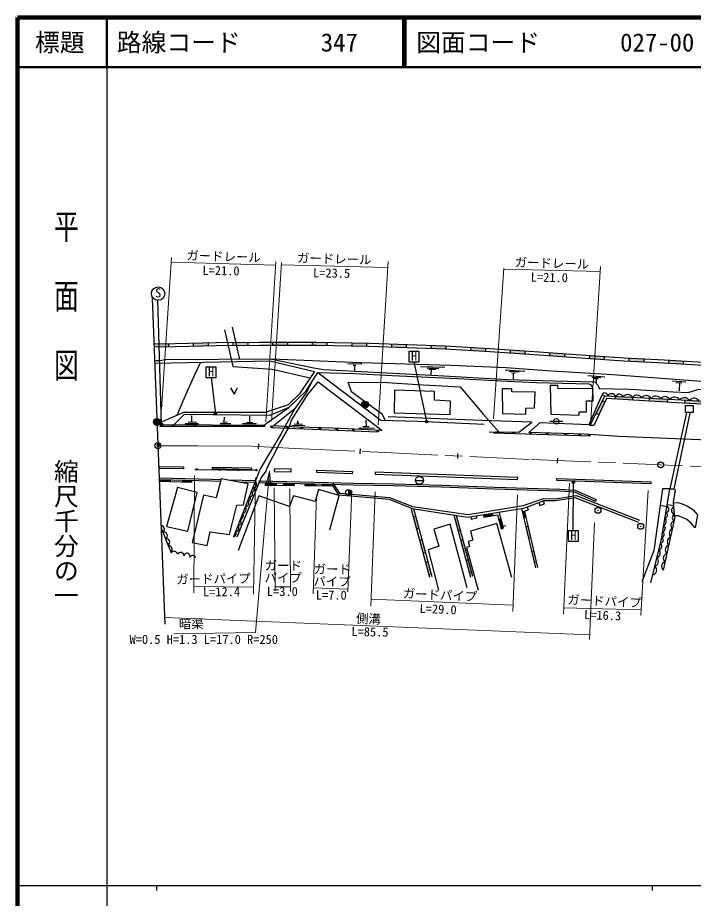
# Model space of a CAD drawing. Units: millimetres at full size, sheet at 1:1000; details may follow other scales. Extents: x -32835295 to 680000, y -214460296 to 380000.
# Drawn here: x 40000 to 176296, y 202409 to 380000 of the extents above; entities that cross this region are included whole.
import ezdxf
from ezdxf.enums import TextEntityAlignment as Align

# ---------------------------------------------------------------- set-up
doc = ezdxf.new("R2010")
doc.units = ezdxf.units.MM
doc.header["$LTSCALE"] = 1000
doc.header["$PDMODE"] = 32
doc.header["$PDSIZE"] = 500
doc.linetypes.add('CHAIN', pattern=[18.5, 12, -1.5, 3.5, -1.5])
for name, color, linetype, lineweight in [('M-BGD', 7, 'Continuous', 25), ('M-BGD-EXST', 7, 'Continuous', 25), ('M-BMK', 2, 'CHAIN', 13), ('M-BMK-OTRS', 5, 'Continuous', 25), ('M-BMK-SRVR', 3, 'Continuous', 25), ('M-STR-HTXT', 7, 'Continuous', 13), ('M-TTL', 2, 'Continuous', 140), ('M-TTL-BAND', 7, 'Continuous', 25), ('M-TTL-LINE', 7, 'Continuous', 50)]:
    doc.layers.add(name, color=color, linetype=linetype, lineweight=lineweight)
doc.layers.add('M-OTRS', color=6, linetype='Continuous')
doc.layers.add('M-TTL-TXT', color=7, linetype='Continuous')
doc.styles.add('@ＭＳ ゴシック', font='')
doc.styles.add('ＭＳ ゴシック', font='')
doc.styles.get('@ＭＳ ゴシック').set_extended_font_data('@MS Gothic')
doc.styles.get('ＭＳ ゴシック').set_extended_font_data('MS Gothic')

# ---------------------------------------------------------------- blocks, each defined once
blk = doc.blocks.new('open_arrow')
at = {"color": 0, "linetype": 'Continuous', "lineweight": -2}
blk.add_lwpolyline([(7.5, 1.25), (0, 0), (7.5, -1.25)], dxfattribs=at)

msp = doc.modelspace()

# ---------------------------------------------------------------- hatches: boundary and pattern name
at = {"layer": 'M-BGD'}
for points in [[(78468, 314461), (75469, 314385), (75484, 313786), (78483, 313861)], [(86467, 314524), (83467, 314514), (83470, 313914), (86469, 313924)], [(94467, 314533), (91467, 314533), (91467, 313933), (94467, 313933)], [(102467, 314495), (100228, 314533), (99467, 314533), (99467, 313933), (100222, 313933), (102467, 313895)], [(110466, 314357), (107466, 314409), (107456, 313809), (110455, 313757)], [(70471, 314275), (67470, 314234), (67494, 313634), (70487, 313675)], [(118462, 314108), (115463, 314204), (115444, 313604), (118443, 313508)], [(126456, 313814), (126247, 313826), (123459, 313927), (123437, 313328), (126219, 313227), (126435, 313214)], [(134443, 313349), (131448, 313523), (131413, 312924), (134408, 312750)], [(142424, 312807), (139432, 313013), (139390, 312415), (142383, 312208)], [(150403, 312227), (147411, 312447), (147367, 311849), (150359, 311628)], [(158385, 311682), (155392, 311883), (155351, 311284), (158345, 311083)], [(166371, 311218), (163375, 311366), (163345, 310767), (166341, 310619)], [(174359, 310781), (171364, 310961), (171328, 310362), (174323, 310182)], [(109350, 301980, 1), (110750, 301980, 0.41421), (110050, 302680, 0.41421)], [(158458, 302541), (157961, 302773), (156691, 300207), (157248, 299947)], [(164110, 303429), (160565, 303627), (160535, 303079), (164079, 302872)], [(171042, 303050), (167462, 303244), (167431, 302677), (171008, 302468)], [(177860, 302672), (175011, 302835), (174565, 302859), (174536, 302266), (177832, 302104)], [(67396, 298480, 1), (68796, 298480, 0.41421), (68096, 299180, 0.41421)], [(70749, 286406), (70759, 286822), (68557, 286885), (68573, 286462)], [(73230, 286752), (73220, 286342), (75070, 286294), (75069, 286700)], [(89916, 286241), (89927, 285747), (92121, 285713), (92129, 286189)], [(95844, 285655), (95854, 286101), (93650, 286153), (93643, 285690)], [(100096, 285648), (100099, 286001), (97943, 286052), (97942, 285667)], [(103511, 285619), (103308, 285920), (102597, 285942), (101409, 285970), (101406, 285637)], [(106726, 283609, 0.41421), (107326, 284209, 0.41421), (106726, 284809)], [(120470, 276912), (120905, 277029), (120254, 279452), (119820, 279335)], [(128613, 279014), (128179, 278897), (128829, 276474), (129264, 276591)], [(133904, 279811), (134012, 279296), (135772, 279581), (135688, 280096)], [(137495, 276927), (137983, 277059), (137482, 278941), (137024, 278819)], [(142202, 280439), (141812, 280348), (142081, 279202), (142470, 279293)], [(142914, 277399), (142525, 277308), (143052, 275061), (143441, 275152)], [(121510, 274776), (121075, 274659), (121788, 272003), (122223, 272120)], [(129754, 274766), (129319, 274650), (130032, 271994), (130467, 272110)], [(144080, 272426), (143691, 272334), (144210, 270121), (144600, 270212)], [(122696, 270358), (122261, 270241), (122946, 267690), (123381, 267806)], [(130848, 270690), (130413, 270573), (131098, 268022), (131533, 268138)]]:
    msp.add_hatch(color=256, dxfattribs=at).paths.add_polyline_path(points)
h = msp.add_hatch(color=256, dxfattribs=at)
edge = h.paths.add_edge_path()
edge.add_ellipse((157058, 280649), major_axis=(-37, -33.6), ratio=1, start_angle=-42.20757, end_angle=137.79243)
h = msp.add_hatch(color=256, dxfattribs=at)
edge = h.paths.add_edge_path()
edge.add_ellipse((165665, 277423), major_axis=(-37, -33.6), ratio=1, start_angle=-42.20757, end_angle=137.79243)
at = {"layer": 'M-BGD-EXST'}
for points in [[(80129, 300134, 0.41421), (79879, 300384, 0.41421), (79629, 300134, 1)], [(122738, 298547, 0.41421), (122488, 298797, 0.41421), (122238, 298547, 1)], [(69289, 298007, 0.41421), (69039, 298257, 0.41421), (68789, 298007, 1)], [(152348, 286328, 0.41421), (152098, 286578, 0.41421), (151848, 286328, 1)]]:
    msp.add_hatch(color=256, dxfattribs=at).paths.add_polyline_path(points)

# ---------------------------------------------------------------- linework, layer by layer
at = {"layer": 'M-BGD'}
for p, q in [((83286, 317568), (84771, 311067)), ((75484, 313786), (75469, 314385)), ((78483, 313861), (78468, 314461)), ((83470, 313914), (83467, 314514)), ((86469, 313924), (86467, 314524)), ((91467, 313933), (91467, 314533)), ((94467, 313933), (94467, 314533)), ((99467, 313933), (99467, 314533)), ((102467, 313895), (102467, 314495)), ((107456, 313809), (107466, 314409)), ((110455, 313757), (110466, 314357)), ((70487, 313675), (70471, 314275)), ((115444, 313604), (115463, 314204)), ((118443, 313508), (118462, 314108)), ((123437, 313328), (123459, 313927)), ((126435, 313214), (126456, 313814)), ((131413, 312924), (131448, 313523)), ((134408, 312750), (134443, 313349)), ((139390, 312415), (139432, 313013)), ((142383, 312208), (142424, 312807)), ((147367, 311849), (147411, 312447)), ((150359, 311628), (150403, 312227)), ((155351, 311284), (155392, 311883)), ((158345, 311083), (158385, 311682)), ((163345, 310767), (163375, 311366)), ((166341, 310619), (166371, 311218)), ((171328, 310362), (171364, 310961)), ((106610, 310271), (109435, 310194)), ((107684, 309902), (108242, 309919)), ((107963, 309910), (107958, 308863)), ((121243, 309676), (126161, 309490)), ((122595, 309397), (124987, 309271)), ((122958, 309093), (124328, 309085)), ((123390, 309091), (123326, 307911)), ((138305, 309012), (142315, 308727)), ((174323, 310182), (174359, 310781)), ((139172, 308714), (141138, 308572)), ((139586, 308352), (140323, 308326)), ((139954, 308339), (139948, 307175)), ((155011, 307824), (158466, 307601)), ((155844, 307514), (157596, 307439)), ((156267, 307203), (157124, 307203)), ((156695, 307203), (156693, 306421)), ((172097, 306786), (174799, 306576)), ((172762, 306410), (173960, 306340)), ((173479, 306368), (173426, 304740)), ((157961, 302773), (158458, 302541)), ((160535, 303079), (160565, 303627)), ((164079, 302872), (164110, 303429)), ((167431, 302677), (167462, 303244)), ((171042, 303050), (171008, 302468)), ((174565, 302859), (174536, 302266)), ((156691, 300207), (157248, 299947)), ((174874, 300406), (171562, 285000)), ((175607, 300249), (172325, 284983)), ((74373, 298471), (76064, 298441)), ((75113, 298458), (75113, 299791)), ((81302, 298457), (82294, 298466)), ((81692, 298460), (81701, 299457)), ((86186, 298377), (87452, 298368)), ((86819, 298372), (86823, 299634)), ((96525, 298286), (96532, 298700)), ((110263, 298801), (110278, 297547)), ((147358, 298600), (149958, 298600)), ((89898, 297523), (68606, 297569)), ((73772, 298161), (76485, 298141)), ((80860, 298173), (82985, 298182)), ((85380, 298155), (88160, 298129)), ((91198, 297365), (112651, 296488)), ((95285, 297846), (97914, 297737)), ((95746, 298063), (97467, 298049)), ((96315, 298293), (96735, 298279)), ((108821, 297292), (111975, 297235)), ((109658, 297571), (110898, 297523)), ((136004, 296267), (155573, 295663)), ((68695, 289494), (73479, 289414)), ((73473, 289014), (68688, 289094)), ((73480, 289413), (73473, 289014)), ((75744, 288915), (88304, 288753)), ((87181, 288851), (79299, 288987)), ((87188, 289250), (87181, 288852)), ((70759, 286822), (70749, 286406)), ((73230, 286752), (73220, 286343)), ((88046, 286628), (82452, 286737)), ((88040, 286278), (84533, 286346)), ((92129, 286189), (92121, 285713)), ((93650, 286153), (93643, 285690)), ((100099, 286001), (100096, 285648)), ((101409, 285970), (101406, 285637)), ((120250, 286699), (121850, 286699)), ((106726, 284809), (106726, 283609)), ((152651, 283610), (165420, 278656)), ((156658, 282821), (156514, 282502)), ((119401, 280894), (123083, 267179)), ((119836, 281011), (123517, 267296)), ((141648, 281048), (144467, 269026)), ((169592, 281675), (170956, 281448)), ((171025, 281862), (172255, 281634)), ((119820, 279335), (120254, 279452)), ((127951, 279745), (131331, 267154)), ((128438, 279669), (131732, 267394)), ((135688, 280096), (135772, 279581)), ((137024, 278819), (137482, 278941)), ((142202, 280439), (141812, 280348)), ((142470, 279293), (142081, 279202)), ((68947, 277046), (70961, 272061)), ((137872, 277475), (138493, 277620)), ((142914, 277399), (142525, 277308)), ((120470, 276912), (120905, 277029)), ((128829, 276474), (129264, 276591)), ((121075, 274659), (121510, 274776)), ((129319, 274650), (129754, 274766)), ((143441, 275152), (143052, 275061)), ((121788, 272003), (122223, 272120)), ((144080, 272426), (143691, 272334)), ((122261, 270241), (122696, 270358)), ((130413, 270573), (130848, 270690)), ((144600, 270212), (144210, 270121)), ((122946, 267690), (123381, 267806)), ((131098, 268022), (131533, 268138))]:
    msp.add_line(p, q, dxfattribs=at)
for points in [[(81716, 317046), (83433, 309657), (91351, 309131), (99008, 307346)], [(67470, 314234), (71782, 314293), (80116, 314502), (88777, 314533), (100228, 314533), (110939, 314349), (118645, 314102), (126247, 313826), (135247, 313302), (144201, 312684), (151722, 312129), (162310, 311419), (170416, 311018), (181714, 310339)], [(67479, 313634), (71794, 313693), (80124, 313902), (88778, 313933), (100222, 313933), (110924, 313749), (118624, 313503), (126219, 313227), (135209, 312703), (144159, 312086), (151680, 311531), (162275, 310820), (170383, 310419), (181677, 309741)], [(271147, 294874), (271226, 301591), (264021, 301903), (256184, 302270), (248094, 302663), (238098, 303018), (228978, 303505), (218924, 304009), (212839, 304382), (204034, 304981), (196867, 305391), (189145, 305991), (178027, 306627), (159970, 307948), (146647, 308801), (138548, 309362), (127374, 309854), (109129, 310412), (91297, 311111), (69794, 310965), (68713, 310809), (67606, 310807)], [(91297, 311111), (99753, 309401), (101742, 309063), (111896, 308527), (124757, 307834), (138808, 307059), (148082, 306788), (156411, 306572), (157060, 305842), (157268, 305228), (163550, 305057), (172224, 304558), (175245, 304392), (177382, 305080), (190369, 304173), (207410, 303123), (224447, 301985), (242143, 300758), (254945, 300056), (271196, 299032)], [(67626, 310328), (90859, 310784), (99884, 308626), (96823, 304154), (94596, 301956), (89948, 300392), (73469, 300381), (68113, 298052)], [(76862, 310509), (75149, 306790), (73298, 302691), (72133, 299800)], [(94694, 301364), (98174, 304730), (100544, 308445)], [(100544, 308445), (113260, 298854), (120696, 298625), (134067, 298043)], [(100544, 308445), (108023, 308220), (115541, 307854), (128794, 307259), (138785, 306721), (144611, 306451), (155240, 306182), (155590, 305940), (155822, 305650), (155948, 305382), (156047, 305192)], [(99359, 306588), (98229, 304312), (95939, 301212), (93069, 296012), (88938, 289051), (87922, 286473), (83547, 275303)], [(84253, 275316), (89108, 287231), (90185, 288585), (90294, 289058), (92911, 294205), (94850, 297525), (95227, 298808), (98528, 303982), (100603, 306565), (113509, 296780)], [(114120, 298828), (113569, 300001), (109501, 302950), (107309, 304564), (106664, 306509), (114508, 306406), (120676, 306023), (129269, 305530), (131805, 302561), (133995, 299993), (137060, 296476)], [(82945, 305373), (83661, 304078), (84376, 305373)], [(271548, 301575), (272253, 294845), (272260, 293827), (271515, 290588), (261813, 291014), (253693, 291331), (244398, 291733), (235515, 292163), (224011, 292765), (210960, 293281), (194732, 294028), (179184, 294773), (161233, 295517), (154236, 296016), (143075, 296363), (145420, 298338), (155253, 297979), (157882, 303967)], [(195103, 301611), (195058, 301061), (188702, 301528), (180909, 301952), (174111, 302287), (158757, 303182), (156213, 297728), (155467, 297732), (158442, 303745)], [(157882, 303967), (158442, 303745), (166373, 303303), (175011, 302835), (185858, 302217), (196727, 301505), (208924, 300679), (218776, 300005), (226718, 299408), (234077, 298894), (239658, 298461), (244454, 298096), (271238, 296840)], [(68735, 297942), (89690, 297823), (94694, 301364)], [(94694, 301364), (90853, 299748), (73573, 299948), (71565, 297926)], [(113509, 296780), (109330, 296955), (103563, 297237), (96492, 297437), (91530, 297674), (95939, 301212)], [(135118, 296505), (141071, 296416), (143703, 298400), (133541, 298797), (114730, 299514)], [(79299, 288987), (79305, 289387), (87188, 289251)], [(68543, 287235), (79068, 286937), (81025, 286855)], [(68557, 286885), (79056, 286587), (80931, 286509)], [(75069, 286700), (75070, 286294), (68573, 286462)], [(88655, 286271), (102597, 285942), (107788, 285780), (115844, 285645), (125415, 285375), (136201, 284969), (149343, 284591), (152343, 284375), (156514, 282502)], [(88663, 286621), (102606, 286292), (107796, 286130), (115852, 285995), (125427, 285725), (136213, 285319), (149360, 284941), (152430, 284720), (156658, 282821)], [(89916, 286241), (89927, 285747), (95844, 285655), (95854, 286101)], [(97943, 286052), (97942, 285667), (103511, 285619)], [(103598, 286115), (104937, 284129), (114994, 283230), (119653, 281393), (130890, 279821), (141982, 281633), (146125, 283008), (148442, 283004), (152651, 283610)], [(102945, 276707), (104874, 283673), (100668, 284858), (100041, 282466), (95649, 283604), (94836, 281398), (88667, 283560), (84506, 272565)], [(103308, 285920), (104740, 283795), (114913, 282886), (119561, 281054), (130752, 279308), (142079, 281116), (146189, 282658), (148467, 282654), (152409, 283221), (165257, 278236)], [(171562, 285000), (170057, 284996), (168317, 272563), (165905, 266230)], [(167698, 266022), (169858, 274852), (171547, 285000), (172456, 284980), (172632, 284665), (172193, 282266), (172511, 279029), (170221, 268568)], [(145125, 282259), (145351, 281648), (146268, 281985), (146037, 282601)], [(142763, 281373), (142987, 280736), (142202, 280439), (144856, 269118)], [(172206, 282138), (173179, 282201), (174052, 281936), (175136, 281516), (175811, 281096), (176220, 280731), (176657, 280250), (177113, 279731), (176680, 277114), (175796, 278117), (174941, 278801), (174364, 279081), (173736, 279343), (173218, 279520), (172705, 279577), (172459, 279553)], [(131419, 279414), (131509, 278904), (132646, 279146), (132573, 279598)], [(133904, 279811), (134012, 279296), (136793, 279746), (137495, 276927), (137983, 277059), (137114, 280324)], [(130643, 265034), (127255, 277838), (123952, 276852), (124970, 273399), (122784, 272659), (124904, 264568)], [(139678, 267096), (136682, 278024), (131362, 276464), (131827, 274651), (130857, 274339), (131119, 273368), (130560, 273187), (132911, 264557)]]:
    msp.add_lwpolyline(points, dxfattribs=at)
for points in [[(147441, 305805), (147567, 300012), (153270, 299868), (153282, 300531), (154764, 300531), (154753, 302704), (156081, 302710), (156047, 305192), (149019, 305173), (148971, 305830)], [(116034, 304884), (115942, 300308), (127235, 299964), (127328, 302651), (124048, 302853), (124110, 304624)], [(139666, 305161), (137756, 305136), (137776, 300164), (142492, 300072), (142471, 301235), (144281, 301287), (144373, 304473), (139657, 304535)], [(174734, 301806), (176234, 301806), (176234, 300406), (174734, 300406)], [(91780, 288996), (91771, 288496), (95176, 288437), (95184, 288937)], [(107503, 288015), (100338, 288281), (100357, 288780), (107522, 288514)], [(140852, 286881), (140866, 287281), (112118, 288315), (112104, 287915)], [(82756, 275756), (84228, 281706), (85539, 281730), (86529, 285972), (81064, 286997), (80013, 283142), (77498, 283733), (75197, 274197), (78214, 273567), (78869, 276310)], [(167684, 285970), (148742, 286688), (148757, 287087), (167699, 286370)], [(76213, 284260), (72265, 285225), (70019, 277370), (74309, 276431)]]:
    msp.add_lwpolyline(points, close=True, dxfattribs=at)
for centre, radius in [((110050, 301980), 700), ((68096, 298480), 700), ((148658, 298600), 550), ((68993, 297719), 150), ((71317, 297714), 150), ((75809, 297704), 150), ((81180, 297692), 150), ((85666, 297682), 150), ((89388, 297674), 150), ((91205, 297514), 150), ((94454, 297382), 150), ((97306, 297265), 150), ((100959, 297116), 150), ((104378, 296976), 150), ((107736, 296839), 150), ((112657, 296638), 150), ((136656, 296397), 150), ((140034, 296293), 150), ((143444, 296187), 150), ((146851, 296082), 150), ((150532, 295969), 150), ((153366, 295881), 150), ((155276, 295822), 150), ((76095, 288911), 150), ((80690, 288852), 150), ((84491, 288803), 150), ((88135, 288756), 150), ((121050, 286699), 800), ((106726, 284209), 600), ((157058, 280649), 600), ((157058, 280649), 50), ((165665, 277423), 600), ((165665, 277423), 50)]:
    msp.add_circle(centre, radius, dxfattribs=at)
for centre, radius, start, end in [((158423, 303732), 590, 358.16194, 156.59296), ((159809, 303246), 922, 24.06597, 149.54877), ((161344, 303337), 750, 15.95966, 157.65508), ((163015, 302752), 1236, 33.36368, 140.25106), ((164912, 302831), 1052, 28.45986, 145.15488), ((166761, 302612), 1172, 31.69221, 142.0534), ((168700, 302472), 1207, 32.54408, 141.25223), ((170576, 302536), 1040, 28.10136, 145.69494), ((172482, 302152), 1319, 35.22146, 138.57484), ((174491, 302170), 1192, 32.31116, 141.40554), ((176441, 302045), 1212, 32.45816, 141.02184), ((73473, 289014), 0.5, 269.0374, 359.0374), ((73479, 289413), 0.5, 359.0374, 89.0374), ((87181, 288852), 0.5, 269.0125, 359.0125), ((87188, 289250), 0.5, 359.0125, 89.0125), ((87618, 285919), 633, 255.98717, 61.24073), ((86896, 283913), 501, 251.15079, 66.07711), ((87233, 284857), 504, 254.5137, 62.7142), ((86059, 282063), 574, 261.38172, 55.84618), ((86473, 283021), 492, 259.18473, 58.04317), ((85180, 280983), 944, 284.3196, 32.9083), ((170706, 280849), 650, 273.74215, 67.35759), ((172728, 280576), 834, 121.70231, 249.51231), ((84330, 278314), 782, 276.81976, 40.40814), ((84701, 279628), 838, 285.52644, 31.70145), ((169864, 278436), 951, 298.34971, 42.75003), ((170470, 279672), 597, 278.92138, 62.17836), ((172753, 279146), 722, 116.10209, 240.59278), ((68888, 276823), 733, 302.88936, 86.93371), ((83940, 277028), 702, 270.67268, 46.55522), ((169962, 277037), 665, 283.26087, 57.83887), ((172593, 277697), 843, 103.31165, 231.99244), ((69508, 275522), 721, 296.02268, 107.96405), ((83414, 275945), 656, 281.76745, 35.46045), ((169652, 275812), 740, 289.75735, 51.34239), ((172576, 275994), 1153, 115.81746, 219.48663), ((70044, 274256), 656, 294.4876, 109.49913), ((70158, 272666), 1005, 323.01463, 80.9721), ((169119, 273446), 814, 284.36375, 48.14239), ((169689, 274605), 554, 267.21867, 67.39516), ((171585, 272697), 954, 105.75326, 229.55083), ((172015, 274326), 990, 109.41312, 225.89097), ((71554, 271701), 694, 8.23149, 148.74338), ((72866, 271462), 710, 358.66633, 151.58638), ((74176, 271401), 601, 342.40718, 175.76672), ((168731, 271999), 884, 284.4037, 48.10244), ((171230, 271006), 1000, 105.29539, 230.0087), ((75313, 270868), 665, 23.80013, 148.03075), ((168125, 270397), 1113, 290.3873, 42.11884), ((170833, 269310), 962, 104.83906, 230.46503), ((167964, 268591), 939, 278.2562, 54.24994)]:
    msp.add_arc(centre, radius, start, end, dxfattribs=at)
at = {"layer": 'M-BGD-EXST'}
for p, q in [((69039, 298007), (68289, 323001)), ((120984, 312681), (118884, 312681)), ((118884, 312681), (118884, 310581)), ((120984, 310581), (120984, 312681)), ((80055, 309539), (77955, 309539)), ((77955, 309539), (77955, 307439)), ((80055, 307439), (80055, 309539)), ((118884, 310581), (120984, 310581)), ((119934, 310581), (122488, 298547)), ((77955, 307439), (80055, 307439)), ((79005, 307439), (79879, 300134)), ((152068, 276514), (152098, 286328)), ((153118, 276514), (151018, 276514)), ((151018, 276514), (151018, 274414)), ((153118, 274414), (153118, 276514)), ((151018, 274414), (153118, 274414))]:
    msp.add_line(p, q, dxfattribs=at)
for centre, radius in [((68344, 324350), 1350), ((79879, 300134), 250), ((122488, 298547), 250), ((69039, 298007), 250), ((152098, 286328), 250)]:
    msp.add_circle(centre, radius, dxfattribs=at)
at = {"layer": 'M-BMK'}
msp.add_lwpolyline([(68286, 293686), (76340, 293667), (87247, 293609), (96005, 293147), (112747, 292358), (143627, 290905), (201650, 288498), (254437, 286228), (289876, 284930), (297502, 284656), (302955, 284663), (308566, 284687), (314607, 284853), (321616, 285275), (328384, 285825), (342971, 287307), (363802, 289356), (400492, 293122), (435076, 296721), (471558, 300514), (522207, 305909), (569465, 310993)], dxfattribs=at)
at = {"layer": 'M-BMK-OTRS'}
msp.add_line((67109, 323337), (69715, 257715), dxfattribs=at)
at = {"layer": 'M-BMK-SRVR'}
for p, q in [((88579, 294040), (88526, 293041)), ((109084, 293031), (109037, 292033)), ((128751, 292105), (128704, 291107)), ((148865, 291188), (148824, 290189))]:
    msp.add_line(p, q, dxfattribs=at)
for centre in [(68286, 293686), (169694, 289823)]:
    msp.add_circle(centre, 600, dxfattribs=at)
at = {"layer": 'M-OTRS'}
msp.add_point((68418, 293754), dxfattribs=at)
at = {"layer": 'M-STR-HTXT'}
for p, q in [((71011, 331639), (69013, 301028)), ((70950, 330703), (92051, 330062)), ((90038, 298478), (92097, 330776)), ((93206, 330624), (91194, 298615)), ((112709, 297902), (114729, 330842)), ((93175, 330143), (114655, 329639)), ((135998, 299129), (138060, 329514)), ((138043, 329268), (157514, 328781)), ((157578, 329786), (155599, 298907)), ((75659, 287698), (75514, 264022)), ((87607, 263745), (87965, 287234)), ((151340, 286097), (150074, 259719)), ((91725, 285207), (91931, 264396)), ((95045, 264294), (94924, 285074)), ((106628, 264225), (107405, 284636)), ((112097, 284400), (111247, 261301)), ((165698, 259465), (167171, 284643)), ((100311, 283498), (99641, 263791)), ((140845, 283791), (139882, 260238)), ((156332, 278118), (155342, 254626)), ((87629, 265193), (75522, 265267)), ((91925, 265236), (95039, 265236)), ((106648, 264772), (99682, 265009)), ((139935, 261554), (111300, 262725)), ((165763, 260581), (150137, 261020)), ((69663, 259029), (155380, 255529))]:
    msp.add_line(p, q, dxfattribs=at)
msp.add_lwpolyline([(90830, 288558), (88002, 256017), (71554, 255745)], dxfattribs=at)
at = {"layer": 'M-TTL'}
for p, q in [((40000, 380000), (40000, 20000)), ((680000, 380000), (40000, 380000))]:
    msp.add_line(p, q, dxfattribs=at)
at = {"layer": 'M-TTL-BAND'}
for p, q in [((58000, 370000), (58000, 20000)), ((40000, 205000), (579000, 205000)), ((68000, 205000), (68000, 204000)), ((168000, 205000), (168000, 204000))]:
    msp.add_line(p, q, dxfattribs=at)
at = {"layer": 'M-TTL-LINE'}
for p, q in [((58000, 380000), (58000, 370000)), ((117750, 380000), (117750, 370000)), ((118250, 380000), (118250, 370000)), ((40000, 370000), (680000, 370000))]:
    msp.add_line(p, q, dxfattribs=at)

# ---------------------------------------------------------------- block references
at = {"layer": 'M-STR-HTXT', "xscale": 400, "yscale": 400, "rotation": 265}
msp.add_blockref('open_arrow', (90830, 288558), dxfattribs=at)

# ---------------------------------------------------------------- texts
at = {"layer": 'M-BGD-EXST', "style": 'ＭＳ ゴシック'}
msp.add_text('S', height=1833, rotation=358.508, dxfattribs=at).set_placement((67689, 323058), align=Align.BOTTOM_LEFT)
for p in [(119337, 310273), (78408, 307130), (151470, 274106)]:
    msp.add_text('H', height=1833, dxfattribs=at).set_placement(p, align=Align.BOTTOM_LEFT)
at = {"layer": 'M-STR-HTXT', "style": 'ＭＳ ゴシック'}
for s, rotation, p in [('ガードレール', 358.334, (74012, 330603)), ('ガードレール', 358.334, (96315, 330112)), ('ガードレール', 358.334, (140225, 329236)), ('L=21.0', 359.022, (77263, 327591)), ('L=23.5', 359.022, (99567, 327100)), ('L=21.0', 359.022, (143477, 326224)), ('ガード', 359.67, (89838, 268071)), ('ガード', 359.67, (99705, 267346)), ('パイプ', 359.67, (89790, 265604)), ('ガードパイプ', 0.826, (72028, 265261)), ('パイプ', 359.67, (99657, 264879)), ('L=12.4', 0.441, (77394, 262730)), ('L=3.0', 359.67, (90273, 262847)), ('ガードパイプ', 357.388, (117624, 262472)), ('L=7.0', 359.67, (100140, 262122)), ('ガードパイプ', 357.388, (150805, 261232)), ('L=29.0', 357.69, (121015, 259430)), ('側溝 ', 357.767, (108202, 257419)), ('L=16.3', 357.69, (154197, 258190)), ('暗渠', 0.948, (72545, 256262)), ('L=85.5', 359.076, (107307, 254759))]:
    msp.add_text(s, height=1833, rotation=rotation, dxfattribs=at).set_placement(p, align=Align.BOTTOM_LEFT)
msp.add_text('W=0.5 H=1.3 L=17.0 R=250', height=1833, dxfattribs=at).set_placement((62583, 253162), align=Align.BOTTOM_LEFT)
at = {"layer": 'M-TTL-BAND', "style": '@ＭＳ ゴシック', "width": 1.4}
msp.add_text('平  面  図', height=3666, rotation=270, dxfattribs=at).set_placement((49777, 306475), align=Align.MIDDLE_RIGHT)
at = {"layer": 'M-TTL-BAND', "style": '@ＭＳ ゴシック'}
msp.add_text('縮尺千分の一', height=3666, rotation=270, dxfattribs=at).set_placement((49777, 261030), align=Align.MIDDLE_RIGHT)
at = {"layer": 'M-TTL-TXT', "style": 'ＭＳ ゴシック'}
msp.add_text('標題', height=3666, dxfattribs=at).set_placement((48500, 375000), align=Align.MIDDLE_CENTER)
for s, p in [('路線コード', (60000, 375000)), ('347', (101142, 375000)), ('図面コード', (120380, 375000)), ('027-00', (161521, 375000))]:
    msp.add_text(s, height=3666, dxfattribs=at).set_placement(p, align=Align.MIDDLE_LEFT)

doc.saveas('drawing.dxf')
